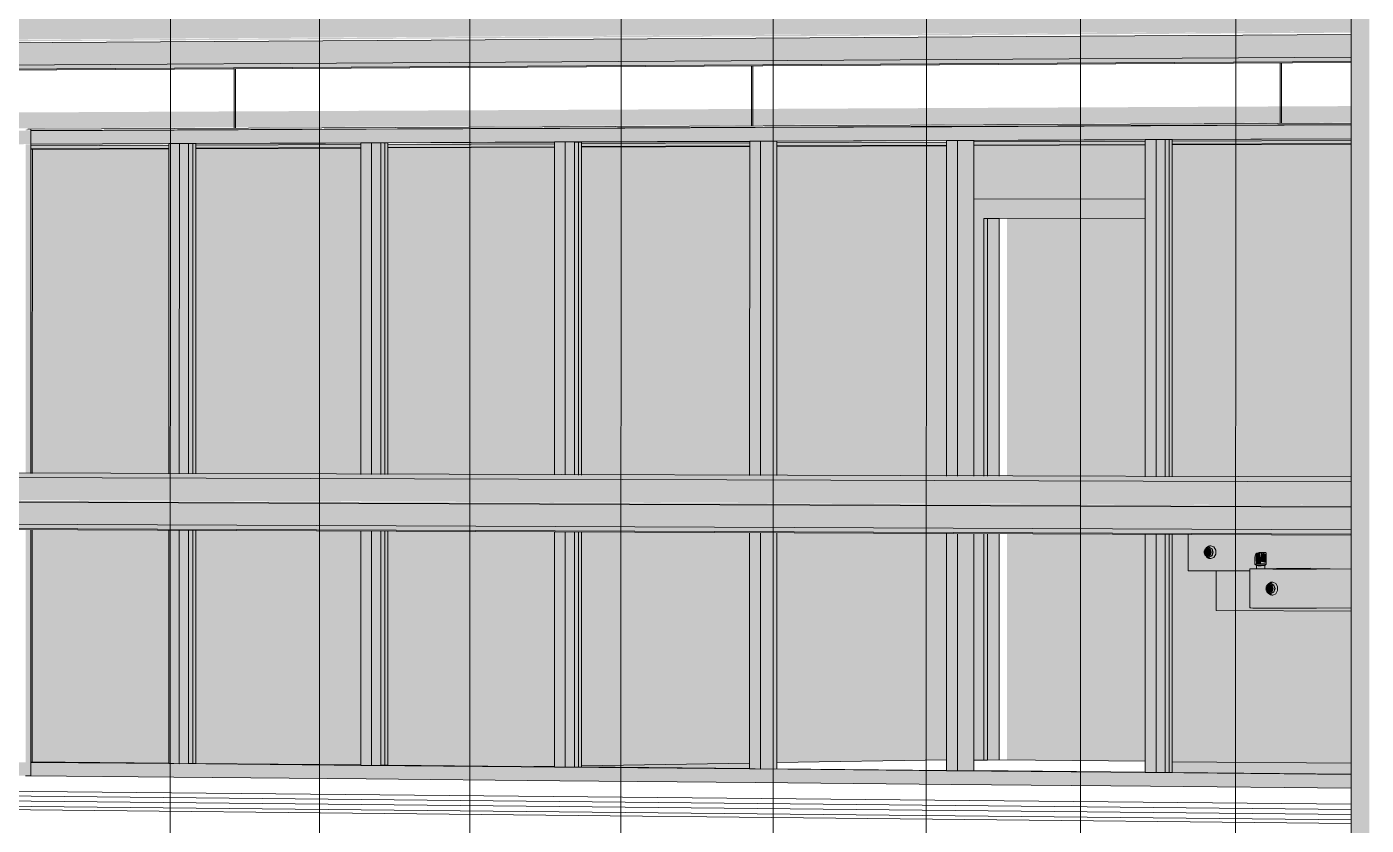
# Model space of a CAD drawing. Header units: inches. Extents: x 31213 to 31218, y -65 to 66.
# Drawn here: x 31216.21463 to 31216.26059, y -64.91372 to -64.88631 of the extents above; entities that cross this region are included whole.
import ezdxf

# ---------------------------------------------------------------- set-up
doc = ezdxf.new("R2010")
doc.units = ezdxf.units.IN
doc.header["$MEASUREMENT"] = 0
for name, color, linetype, lineweight in [('A-DOOR', 31, 'Continuous', 13), ('A-DOOR-FRAM', 31, 'Continuous', 9), ('A-FLOR-OTLN', 90, 'Continuous', 9), ('A-GLAZ-CURT', 52, 'Continuous', 9), ('A-GLAZ-CWMG', 51, 'Continuous', 9), ('A-WALL-PATT', 111, 'Continuous', 13), ('I-WALL', 2, 'Continuous', 13), ('L-SITE-WALL', 31, 'Continuous', 13), ('P-SANR-FIXT', 6, 'Continuous', 9), ('S-BEAM', 12, 'Continuous', 9), ('S-COLS', 52, 'Continuous', 9)]:
    doc.layers.add(name, color=color, linetype=linetype, lineweight=lineweight)

# ---------------------------------------------------------------- blocks, each defined once
blk = doc.blocks.new('FP_49-Looking South East')
at = {"layer": 'A-WALL-PATT', "lineweight": 9}
for p, q in [((-6208.30184, -64.887544), (-6208.30184, -64.889632)), ((-6208.301792, -64.889632), (-6208.301792, -64.887543)), ((-6208.337722, -64.887748), (-6208.337723, -64.88979)), ((-6208.337677, -64.88979), (-6208.337677, -64.887748)), ((-6208.319979, -64.887647), (-6208.319979, -64.889712)), ((-6208.319933, -64.889712), (-6208.319933, -64.887647))]:
    blk.add_line(p, q, dxfattribs=at)
blk = doc.blocks.new('FP_75-Looking South East')
at = {"layer": 'A-WALL-PATT', "lineweight": 9}
for p, q in [((-6208.308688, -64.918527), (-6208.308683, -64.788732)), ((-6208.303364, -64.918597), (-6208.303362, -64.78838)), ((-6208.313977, -64.918457), (-6208.31397, -64.789081)), ((-6208.319233, -64.918388), (-6208.319222, -64.789429)), ((-6208.329642, -64.91825), (-6208.329626, -64.790116)), ((-6208.324454, -64.918318), (-6208.324441, -64.789774)), ((-6208.334797, -64.918182), (-6208.334779, -64.790457)), ((-6208.339919, -64.918114), (-6208.339898, -64.790795))]:
    blk.add_line(p, q, dxfattribs=at)

msp = doc.modelspace()

# ---------------------------------------------------------------- hatches: boundary and pattern name
at = {"layer": 'A-DOOR'}
h = msp.add_hatch(color=256, dxfattribs=at)
h.paths.add_polyline_path([(31216.252998, -64.911519), (31216.252998, -64.903743), (31216.248259, -64.903723), (31216.248259, -64.91147), (31216.24826, -64.911477), (31216.251175, -64.911503)], flags=0)
h.paths.add_polyline_path([(31216.252998, -64.901755), (31216.252998, -64.892886), (31216.24826, -64.892897), (31216.24826, -64.901741), (31216.252998, -64.901755)], flags=0)
at = {"layer": 'A-DOOR-FRAM'}
h = msp.add_hatch(color=256, dxfattribs=at)
h.paths.add_polyline_path([(31216.247466, -64.911483), (31216.247466, -64.903719), (31216.247122, -64.903718), (31216.247122, -64.91148)], flags=0)
h.paths.add_polyline_path([(31216.247466, -64.901739), (31216.247467, -64.892894), (31216.252998, -64.892863), (31216.252998, -64.892214), (31216.247122, -64.892251), (31216.247122, -64.901738), (31216.247213, -64.901738)], flags=0)
h = msp.add_hatch(color=256, dxfattribs=at)
h.paths.add_polyline_path([(31216.247466, -64.911483), (31216.247598, -64.911481), (31216.247599, -64.90372), (31216.247466, -64.903719), (31216.247466, -64.909708)], flags=0)
h.paths.add_polyline_path([(31216.247599, -64.901739), (31216.247599, -64.892894), (31216.247467, -64.892897), (31216.247466, -64.901739)], flags=0)
at = {"layer": 'A-GLAZ-CURT', "transparency": 33554458}
h = msp.add_hatch(color=256, dxfattribs=at)
h.paths.add_polyline_path([(31216.226092, -64.911649), (31216.226092, -64.903628), (31216.220434, -64.903605), (31216.220436, -64.911597), (31216.224878, -64.911638)], flags=0)
h.paths.add_polyline_path([(31216.226094, -64.901674), (31216.226092, -64.890299), (31216.220436, -64.890326), (31216.220436, -64.901657), (31216.226092, -64.901674)], flags=0)
h = msp.add_hatch(color=256, dxfattribs=at)
h.paths.add_polyline_path([(31216.232736, -64.911709), (31216.232736, -64.903656), (31216.227024, -64.903632), (31216.227026, -64.911657), (31216.227844, -64.911665)], flags=0)
h.paths.add_polyline_path([(31216.232737, -64.901693), (31216.232736, -64.890272), (31216.227026, -64.890326), (31216.227026, -64.901677), (31216.232736, -64.901693)], flags=0)
h = msp.add_hatch(color=256, dxfattribs=at)
h.paths.add_polyline_path([(31216.239434, -64.911771), (31216.239434, -64.903684), (31216.233669, -64.90366), (31216.23367, -64.911718), (31216.234495, -64.911726)], flags=0)
h.paths.add_polyline_path([(31216.239435, -64.901713), (31216.239434, -64.890244), (31216.23367, -64.890268), (31216.23367, -64.901696), (31216.239434, -64.901713)], flags=0)
h = msp.add_hatch(color=256, dxfattribs=at)
h.paths.add_polyline_path([(31216.26007, -64.91196), (31216.26007, -64.903771), (31216.253935, -64.903745), (31216.253935, -64.911904), (31216.260057, -64.91196)], flags=0)
h.paths.add_polyline_path([(31216.26007, -64.901775), (31216.260057, -64.89016), (31216.253935, -64.890186), (31216.253935, -64.901756), (31216.259941, -64.901774)], flags=0)
at = {"layer": 'A-GLAZ-CWMG'}
for points in [[(31216.26069, -64.919148), (31216.26069, -64.837708), (31216.260843, -64.837703), (31216.260843, -64.836884), (31216.26007, -64.836913), (31216.26007, -64.91914), (31216.26069, -64.919148)], [(31216.213152, -64.890345), (31216.219688, -64.890319), (31216.219688, -64.889858), (31216.213152, -64.889887), (31216.213152, -64.889935)], [(31216.219688, -64.890319), (31216.226278, -64.890292), (31216.226278, -64.889829), (31216.219688, -64.889858)], [(31216.226278, -64.890292), (31216.232922, -64.890264), (31216.232922, -64.8898), (31216.226278, -64.889829)], [(31216.232922, -64.890264), (31216.239622, -64.890237), (31216.239622, -64.889771), (31216.232922, -64.8898)], [(31216.239622, -64.890237), (31216.246377, -64.890209), (31216.246377, -64.889741), (31216.239622, -64.889771)], [(31216.246377, -64.890209), (31216.253188, -64.890181), (31216.253188, -64.889712), (31216.246377, -64.889741)], [(31216.253188, -64.890181), (31216.260057, -64.890153), (31216.260057, -64.889681), (31216.253188, -64.889712), (31216.253188, -64.889935)], [(31216.219684, -64.912065), (31216.219685, -64.911604), (31216.213148, -64.911544), (31216.213148, -64.912003)], [(31216.226275, -64.912127), (31216.226275, -64.911665), (31216.219685, -64.911604), (31216.219684, -64.912065), (31216.224878, -64.912114)], [(31216.23292, -64.91219), (31216.23292, -64.911726), (31216.226275, -64.911665), (31216.226275, -64.912127)], [(31216.23962, -64.912253), (31216.23962, -64.911787), (31216.23292, -64.911726), (31216.23292, -64.91219)], [(31216.246376, -64.912317), (31216.246376, -64.911849), (31216.23962, -64.911787), (31216.23962, -64.912253), (31216.24241, -64.912279)], [(31216.253188, -64.912381), (31216.253188, -64.911911), (31216.246376, -64.911849), (31216.246376, -64.912317), (31216.251176, -64.912362)], [(31216.260057, -64.912446), (31216.260057, -64.911974), (31216.253188, -64.911911), (31216.253188, -64.912381), (31216.259941, -64.912445)]]:
    msp.add_hatch(color=256, dxfattribs=at).paths.add_polyline_path(points, flags=0)
h = msp.add_hatch(color=256, dxfattribs=at)
h.paths.add_polyline_path([(31216.219866, -64.911606), (31216.219867, -64.903602), (31216.219504, -64.903601), (31216.219503, -64.911603)], flags=0)
h.paths.add_polyline_path([(31216.219868, -64.901655), (31216.219869, -64.890318), (31216.219507, -64.890319), (31216.219505, -64.901654)], flags=0)
h = msp.add_hatch(color=256, dxfattribs=at)
h.paths.add_polyline_path([(31216.219866, -64.911601), (31216.220185, -64.911595), (31216.220185, -64.903604), (31216.219867, -64.903602), (31216.219866, -64.911595)], flags=0)
h.paths.add_polyline_path([(31216.220186, -64.901656), (31216.220185, -64.890322), (31216.219869, -64.890326), (31216.219868, -64.901655), (31216.220185, -64.901656)], flags=0)
h = msp.add_hatch(color=256, dxfattribs=at)
h.paths.add_polyline_path([(31216.220433, -64.911597), (31216.220434, -64.903605), (31216.220186, -64.903604), (31216.220185, -64.911596), (31216.220252, -64.911595)], flags=0)
h.paths.add_polyline_path([(31216.220434, -64.901657), (31216.220436, -64.890322), (31216.220188, -64.890326), (31216.220186, -64.901656)], flags=0)
h = msp.add_hatch(color=256, dxfattribs=at)
h.paths.add_polyline_path([(31216.226458, -64.911666), (31216.226459, -64.90363), (31216.226093, -64.903628), (31216.226092, -64.911663)], flags=0)
h.paths.add_polyline_path([(31216.226459, -64.901675), (31216.226461, -64.890291), (31216.226095, -64.890292), (31216.226094, -64.901674)], flags=0)
h = msp.add_hatch(color=256, dxfattribs=at)
h.paths.add_polyline_path([(31216.226458, -64.911662), (31216.226776, -64.911655), (31216.226776, -64.903631), (31216.226459, -64.90363), (31216.226458, -64.911655)], flags=0)
h.paths.add_polyline_path([(31216.226777, -64.901676), (31216.226776, -64.890295), (31216.226461, -64.890296), (31216.226459, -64.901675), (31216.226776, -64.901676)], flags=0)
h = msp.add_hatch(color=256, dxfattribs=at)
h.paths.add_polyline_path([(31216.227023, -64.911657), (31216.227024, -64.903632), (31216.226777, -64.903631), (31216.226776, -64.911657), (31216.22684, -64.911655)], flags=0)
h.paths.add_polyline_path([(31216.227024, -64.901677), (31216.227026, -64.890295), (31216.226779, -64.890326), (31216.226777, -64.901676)], flags=0)
h = msp.add_hatch(color=256, dxfattribs=at)
h.paths.add_polyline_path([(31216.233104, -64.911727), (31216.233105, -64.903658), (31216.232737, -64.903656), (31216.232736, -64.911724)], flags=0)
h.paths.add_polyline_path([(31216.233106, -64.901695), (31216.233107, -64.890264), (31216.232738, -64.890265), (31216.232737, -64.901693)], flags=0)
h = msp.add_hatch(color=256, dxfattribs=at)
h.paths.add_polyline_path([(31216.233104, -64.911723), (31216.233421, -64.911716), (31216.233421, -64.903659), (31216.233105, -64.903658), (31216.233104, -64.911716)], flags=0)
h.paths.add_polyline_path([(31216.233423, -64.901695), (31216.233421, -64.890268), (31216.233107, -64.890268), (31216.233106, -64.901695), (31216.233421, -64.901695)], flags=0)
h = msp.add_hatch(color=256, dxfattribs=at)
h.paths.add_polyline_path([(31216.233668, -64.911718), (31216.233669, -64.90366), (31216.233422, -64.903659), (31216.233421, -64.911717), (31216.233483, -64.911716)], flags=0)
h.paths.add_polyline_path([(31216.233669, -64.901696), (31216.233644, -64.890268), (31216.233424, -64.890268), (31216.233423, -64.901695)], flags=0)
h = msp.add_hatch(color=256, dxfattribs=at)
h.paths.add_polyline_path([(31216.239806, -64.911789), (31216.239807, -64.903686), (31216.239435, -64.903684), (31216.239434, -64.911785)], flags=0)
h.paths.add_polyline_path([(31216.239807, -64.901714), (31216.239808, -64.890236), (31216.239436, -64.890238), (31216.239435, -64.901713)], flags=0)
h = msp.add_hatch(color=256, dxfattribs=at)
h.paths.add_polyline_path([(31216.239806, -64.911784), (31216.240367, -64.911778), (31216.240368, -64.903688), (31216.239807, -64.903686), (31216.239806, -64.911778)], flags=0)
h.paths.add_polyline_path([(31216.240368, -64.901716), (31216.240369, -64.89024), (31216.239808, -64.890241), (31216.239807, -64.901714)], flags=0)
h = msp.add_hatch(color=256, dxfattribs=at)
h.paths.add_polyline_path([(31216.246563, -64.911851), (31216.246564, -64.903714), (31216.246189, -64.903712), (31216.246188, -64.911847)], flags=0)
h.paths.add_polyline_path([(31216.246564, -64.901734), (31216.246564, -64.890208), (31216.246189, -64.89021), (31216.246189, -64.901733)], flags=0)
h = msp.add_hatch(color=256, dxfattribs=at)
h.paths.add_polyline_path([(31216.246563, -64.911846), (31216.247123, -64.91184), (31216.247123, -64.903716), (31216.246564, -64.903714), (31216.246563, -64.91184)], flags=0)
h.paths.add_polyline_path([(31216.247123, -64.901736), (31216.247124, -64.890213), (31216.246564, -64.890213), (31216.246564, -64.901734)], flags=0)
h = msp.add_hatch(color=256, dxfattribs=at)
h.paths.add_polyline_path([(31216.253377, -64.911913), (31216.253377, -64.903743), (31216.252999, -64.903741), (31216.252999, -64.91191)], flags=0)
h.paths.add_polyline_path([(31216.253377, -64.901755), (31216.253377, -64.890181), (31216.252999, -64.890182), (31216.252999, -64.901754)], flags=0)
h = msp.add_hatch(color=256, dxfattribs=at)
h.paths.add_polyline_path([(31216.253377, -64.911908), (31216.253691, -64.911902), (31216.253691, -64.903744), (31216.253377, -64.903743), (31216.253377, -64.911902)], flags=0)
h.paths.add_polyline_path([(31216.253691, -64.901756), (31216.253691, -64.890185), (31216.253377, -64.890186), (31216.253377, -64.901755), (31216.253691, -64.901756)], flags=0)
h = msp.add_hatch(color=256, dxfattribs=at)
h.paths.add_polyline_path([(31216.253934, -64.911904), (31216.253935, -64.903745), (31216.253691, -64.903744), (31216.253691, -64.911903), (31216.253745, -64.911902)], flags=0)
h.paths.add_polyline_path([(31216.253935, -64.901756), (31216.253935, -64.890185), (31216.253691, -64.890186), (31216.253691, -64.901756)], flags=0)
at = {"layer": 'I-WALL'}
h = msp.add_hatch(color=256, dxfattribs=at)
h.paths.add_polyline_path([(31216.214823, -64.911546), (31216.214824, -64.903581), (31216.21477, -64.903581), (31216.214782, -64.911545)], flags=0)
h.paths.add_polyline_path([(31216.214824, -64.90164), (31216.214826, -64.890345), (31216.214772, -64.890349), (31216.214782, -64.90164)], flags=0)
h = msp.add_hatch(color=256, dxfattribs=at)
h.paths.add_polyline_path([(31216.219502, -64.911589), (31216.219502, -64.903601), (31216.214824, -64.903581), (31216.214823, -64.911546), (31216.215206, -64.911549)], flags=0)
h.paths.add_polyline_path([(31216.240365, -64.911568), (31216.246187, -64.911468), (31216.246187, -64.903714), (31216.240366, -64.903689), (31216.240366, -64.909707)], flags=0)
h.paths.add_polyline_path([(31216.246187, -64.901735), (31216.246187, -64.890393), (31216.240367, -64.890416), (31216.240367, -64.901717), (31216.246187, -64.901735)], flags=0)
h.paths.add_polyline_path([(31216.219504, -64.901654), (31216.219502, -64.890499), (31216.214826, -64.890518), (31216.214824, -64.90164), (31216.219502, -64.901654)], flags=0)
h = msp.add_hatch(color=256, dxfattribs=at)
h.paths.add_polyline_path([(31216.247598, -64.911481), (31216.247599, -64.90372), (31216.247122, -64.903718), (31216.247122, -64.911476)], flags=0)
h.paths.add_polyline_path([(31216.247599, -64.901739), (31216.247599, -64.892894), (31216.252998, -64.892881), (31216.252998, -64.890366), (31216.247122, -64.890389), (31216.247122, -64.901738)], flags=0)
h = msp.add_hatch(color=256, dxfattribs=at)
h.paths.add_polyline_path([(31216.26007, -64.911592), (31216.26007, -64.906255), (31216.256627, -64.90626), (31216.256594, -64.90626), (31216.256594, -64.904989), (31216.254477, -64.904982), (31216.254477, -64.903749), (31216.253934, -64.903747), (31216.253934, -64.911537), (31216.259941, -64.911591)], flags=0)
h.paths.add_polyline_path([(31216.258018, -64.904903), (31216.26007, -64.904897), (31216.260056, -64.903772), (31216.258018, -64.903764), (31216.258018, -64.904897)], flags=0)
h.paths.add_polyline_path([(31216.26007, -64.901776), (31216.26007, -64.890338), (31216.253934, -64.890362), (31216.253934, -64.901758), (31216.259941, -64.901776)], flags=0)
h = msp.add_hatch(color=256, dxfattribs=at)
h.paths.add_polyline_path([(31216.232035, -64.911705), (31216.232734, -64.911666), (31216.232734, -64.903657), (31216.227023, -64.903633), (31216.227024, -64.911658), (31216.227842, -64.911666)], flags=0)
h.paths.add_polyline_path([(31216.233666, -64.911678), (31216.239432, -64.911583), (31216.239432, -64.903686), (31216.233667, -64.903661), (31216.233666, -64.909707)], flags=0)
h.paths.add_polyline_path([(31216.226091, -64.91165), (31216.226091, -64.903629), (31216.220433, -64.903605), (31216.220435, -64.911597), (31216.224876, -64.911638)], flags=0)
h.paths.add_polyline_path([(31216.239433, -64.901714), (31216.239432, -64.89042), (31216.233668, -64.890443), (31216.233668, -64.901697), (31216.239432, -64.901714)], flags=0)
h.paths.add_polyline_path([(31216.232735, -64.901694), (31216.232734, -64.890447), (31216.227024, -64.890469), (31216.227024, -64.901677), (31216.232734, -64.901694)], flags=0)
h.paths.add_polyline_path([(31216.226092, -64.901674), (31216.226091, -64.890473), (31216.220435, -64.890526), (31216.220435, -64.901657), (31216.226091, -64.901674)], flags=0)
h = msp.add_hatch(color=256, dxfattribs=at)
h.paths.add_polyline_path([(31216.247598, -64.911481), (31216.247995, -64.911474), (31216.247995, -64.903722), (31216.247599, -64.90372), (31216.247598, -64.909708)], flags=0)
h.paths.add_polyline_path([(31216.247995, -64.90174), (31216.247995, -64.892896), (31216.247599, -64.892897), (31216.247599, -64.901739), (31216.247995, -64.90174)], flags=0)
at = {"layer": 'P-SANR-FIXT'}
for points in [[(31216.25468, -64.904983), (31216.25468, -64.90375), (31216.254477, -64.903749), (31216.254477, -64.90498), (31216.254579, -64.904982)], [(31216.255899, -64.904989), (31216.2559, -64.903755), (31216.25468, -64.90375), (31216.25468, -64.904983), (31216.255558, -64.904988)], [(31216.256206, -64.90499), (31216.256594, -64.904989), (31216.256594, -64.904918), (31216.25676, -64.904897), (31216.25676, -64.903758), (31216.2559, -64.903755), (31216.255899, -64.904989), (31216.256048, -64.90499)], [(31216.255163, -64.904504), (31216.255163, -64.904185), (31216.255072, -64.904231), (31216.255034, -64.904344), (31216.255072, -64.904457)], [(31216.255163, -64.904504), (31216.255253, -64.904458), (31216.255291, -64.904345), (31216.255253, -64.904232), (31216.255163, -64.904185), (31216.255163, -64.904345)], [(31216.256965, -64.904752), (31216.256998, -64.90464), (31216.256943, -64.904362), (31216.256838, -64.904378), (31216.256785, -64.904427), (31216.256807, -64.904752), (31216.256905, -64.904752)], [(31216.256998, -64.90464), (31216.25716, -64.904639), (31216.25716, -64.904416), (31216.256998, -64.904417)], [(31216.256797, -64.906262), (31216.256797, -64.904921), (31216.256594, -64.904918), (31216.256594, -64.906258), (31216.256696, -64.906261)], [(31216.256797, -64.904922), (31216.256797, -64.904921), (31216.256796, -64.904921)], [(31216.258022, -64.906269), (31216.258022, -64.904927), (31216.256797, -64.904921), (31216.256797, -64.906262), (31216.25738, -64.906266)], [(31216.257451, -64.904925), (31216.257433, -64.904911), (31216.25738, -64.904924)], [(31216.257981, -64.904927), (31216.257969, -64.90491), (31216.257969, -64.904927)], [(31216.25833, -64.906269), (31216.258885, -64.906267), (31216.258885, -64.904926), (31216.258022, -64.904927), (31216.258022, -64.906269), (31216.258171, -64.906269)], [(31216.258885, -64.906267), (31216.26007, -64.906254), (31216.26007, -64.904915), (31216.258885, -64.904926), (31216.258885, -64.905313)], [(31216.257282, -64.905756), (31216.257282, -64.905436), (31216.257191, -64.905482), (31216.257153, -64.905595), (31216.257191, -64.905708)], [(31216.257282, -64.905756), (31216.257373, -64.905709), (31216.257411, -64.905597), (31216.257373, -64.905483), (31216.257282, -64.905436), (31216.257282, -64.905596)]]:
    msp.add_hatch(color=256, dxfattribs=at).paths.add_polyline_path(points, flags=0)
h = msp.add_hatch(color=256, dxfattribs=at)
h.paths.add_polyline_path([(31216.26007, -64.906367), (31216.26007, -64.906255), (31216.25833, -64.906269), (31216.25833, -64.906357), (31216.259941, -64.906367)], flags=0)
h.paths.add_polyline_path([(31216.25833, -64.906357), (31216.25833, -64.906269), (31216.25738, -64.906269), (31216.25738, -64.906352), (31216.258181, -64.906357)], flags=0)
h.paths.add_polyline_path([(31216.25738, -64.906352), (31216.25738, -64.906266), (31216.256594, -64.90626), (31216.256594, -64.904989), (31216.25544, -64.904989), (31216.25544, -64.906341), (31216.256797, -64.906349)], flags=0)
h.paths.add_polyline_path([(31216.258018, -64.904903), (31216.26007, -64.904897), (31216.26007, -64.903772), (31216.258018, -64.903764), (31216.258018, -64.904897)], flags=0)
h = msp.add_hatch(color=256, dxfattribs=at)
h.paths.add_polyline_path([(31216.256796, -64.904921), (31216.256822, -64.904916), (31216.256784, -64.904921)], flags=0)
h.paths.add_polyline_path([(31216.25676, -64.904915), (31216.25775, -64.904897), (31216.25775, -64.903762), (31216.25676, -64.903758), (31216.25676, -64.904897)], flags=0)
h.paths.add_polyline_path([(31216.256998, -64.904641), (31216.257008, -64.904417), (31216.257159, -64.904416), (31216.257159, -64.904639), (31216.257008, -64.90464)], flags=0)
h.paths.add_polyline_path([(31216.256943, -64.904752), (31216.256789, -64.904751), (31216.256807, -64.904399), (31216.256905, -64.904363), (31216.256969, -64.904371), (31216.256998, -64.904641), (31216.256956, -64.904752)], flags=0)
h.paths.add_polyline_path([(31216.256789, -64.904751), (31216.256771, -64.904751), (31216.256785, -64.904679)], flags=0)
at = {"layer": 'S-BEAM'}
h = msp.add_hatch(color=256, dxfattribs=at)
h.paths.add_polyline_path([(31215.728735, -64.889827), (31215.763923, -64.889604), (31215.763899, -64.889047), (31215.728737, -64.889287)], flags=0)
h.paths.add_polyline_path([(31215.89335, -64.888784), (31215.941781, -64.888477), (31215.941772, -64.887833), (31215.893351, -64.888164)], flags=0)
h.paths.add_polyline_path([(31216.186255, -64.886927), (31216.26007, -64.886459), (31216.26007, -64.885661), (31216.186255, -64.886165)], flags=0)
h = msp.add_hatch(color=256, dxfattribs=at)
h.paths.add_polyline_path([(31215.728776, -64.88987), (31215.763923, -64.889626), (31215.763899, -64.889604), (31215.728741, -64.889849), (31215.728756, -64.889864)], flags=0)
h.paths.add_polyline_path([(31215.893919, -64.88883), (31215.941781, -64.888502), (31215.941772, -64.888477), (31215.893919, -64.888811), (31215.893919, -64.888825)], flags=0)
h.paths.add_polyline_path([(31216.186848, -64.886984), (31216.26007, -64.886512), (31216.26007, -64.886459), (31216.186849, -64.886954), (31216.186848, -64.886983)], flags=0)
h = msp.add_hatch(color=256, dxfattribs=at)
h.paths.add_polyline_path([(31215.730438, -64.890424), (31215.763919, -64.89023), (31215.763896, -64.889686), (31215.730439, -64.889896)], flags=0)
h.paths.add_polyline_path([(31215.895224, -64.88947), (31215.941778, -64.8892), (31215.94177, -64.888571), (31215.895225, -64.888863), (31215.895224, -64.889287)], flags=0)
h.paths.add_polyline_path([(31216.187725, -64.887775), (31216.26007, -64.887356), (31216.26007, -64.886576), (31216.187725, -64.88703), (31216.187725, -64.887742)], flags=0)
h = msp.add_hatch(color=256, dxfattribs=at)
h.paths.add_polyline_path([(31215.730539, -64.890525), (31215.763919, -64.890335), (31215.763896, -64.89023), (31215.730539, -64.890424)], flags=0)
h.paths.add_polyline_path([(31215.896701, -64.889577), (31215.941778, -64.88932), (31215.94177, -64.8892), (31215.8967, -64.889461)], flags=0)
h.paths.add_polyline_path([(31216.189879, -64.887905), (31216.26007, -64.887505), (31216.26007, -64.887356), (31216.189879, -64.887762)], flags=0)
h = msp.add_hatch(color=256, dxfattribs=at)
h.paths.add_polyline_path([(31216.195236, -64.889879), (31216.207666, -64.889824), (31216.207641, -64.889283), (31216.195262, -64.889342)], flags=0)
h.paths.add_polyline_path([(31216.213086, -64.8898), (31216.26007, -64.889591), (31216.26007, -64.889033), (31216.213086, -64.889257)], flags=0)
h = msp.add_hatch(color=256, dxfattribs=at)
h.paths.add_polyline_path([(31216.195234, -64.889922), (31216.207666, -64.889839), (31216.207666, -64.889824), (31216.195234, -64.889909), (31216.195234, -64.889916)], flags=0)
h.paths.add_polyline_path([(31216.214604, -64.889836), (31216.26007, -64.889604), (31216.26007, -64.889591), (31216.214604, -64.889823), (31216.214604, -64.88983)], flags=0)
h = msp.add_hatch(color=256, dxfattribs=at)
h.paths.add_polyline_path([(31216.200986, -64.890453), (31216.20649, -64.890402), (31216.206485, -64.890379), (31216.200986, -64.890402)], flags=0)
h.paths.add_polyline_path([(31216.214772, -64.890397), (31216.219506, -64.890349), (31216.219503, -64.890326), (31216.214772, -64.890349)], flags=0)
h.paths.add_polyline_path([(31216.240369, -64.890293), (31216.246189, -64.890241), (31216.246188, -64.890217), (31216.240369, -64.890241)], flags=0)
h.paths.add_polyline_path([(31216.247124, -64.890265), (31216.252999, -64.890213), (31216.252999, -64.890189), (31216.247124, -64.890213)], flags=0)
h.paths.add_polyline_path([(31216.26007, -64.890153), (31216.260057, -64.889667), (31216.260057, -64.889681), (31216.260057, -64.890153)], flags=0)
h = msp.add_hatch(color=256, dxfattribs=at)
h.paths.add_polyline_path([(31216.200986, -64.890554), (31216.20649, -64.890526), (31216.206485, -64.89043), (31216.200986, -64.890453)], flags=0)
h.paths.add_polyline_path([(31216.214772, -64.890499), (31216.219506, -64.89048), (31216.219503, -64.890378), (31216.214772, -64.890397)], flags=0)
h.paths.add_polyline_path([(31216.240369, -64.890397), (31216.246189, -64.890373), (31216.246188, -64.890269), (31216.240369, -64.890293), (31216.240369, -64.890326)], flags=0)
h.paths.add_polyline_path([(31216.247124, -64.89037), (31216.252999, -64.890346), (31216.252999, -64.890242), (31216.247124, -64.890265), (31216.247124, -64.890326)], flags=0)
h = msp.add_hatch(color=256, dxfattribs=at)
h.paths.add_polyline_path([(31216.207417, -64.890427), (31216.207693, -64.890425), (31216.207691, -64.890374), (31216.207417, -64.890376)], flags=0)
h.paths.add_polyline_path([(31216.220436, -64.890374), (31216.226095, -64.890323), (31216.226092, -64.890299), (31216.220436, -64.890326)], flags=0)
h.paths.add_polyline_path([(31216.227026, -64.890347), (31216.232738, -64.890296), (31216.232736, -64.890272), (31216.227026, -64.890326)], flags=0)
h.paths.add_polyline_path([(31216.23367, -64.89032), (31216.239436, -64.890268), (31216.239434, -64.890244), (31216.23367, -64.890268)], flags=0)
h.paths.add_polyline_path([(31216.253935, -64.890238), (31216.26007, -64.890186), (31216.260057, -64.89016), (31216.253935, -64.890186)], flags=0)
h = msp.add_hatch(color=256, dxfattribs=at)
h.paths.add_polyline_path([(31216.207417, -64.890528), (31216.207697, -64.890527), (31216.207693, -64.890425), (31216.207417, -64.890427)], flags=0)
h.paths.add_polyline_path([(31216.220436, -64.890476), (31216.226095, -64.890454), (31216.226092, -64.890351), (31216.220436, -64.890374)], flags=0)
h.paths.add_polyline_path([(31216.227026, -64.89045), (31216.232738, -64.890427), (31216.232736, -64.890324), (31216.227026, -64.890347)], flags=0)
h.paths.add_polyline_path([(31216.23367, -64.890423), (31216.239436, -64.8904), (31216.239434, -64.890297), (31216.23367, -64.890326)], flags=0)
h.paths.add_polyline_path([(31216.253935, -64.890342), (31216.26007, -64.890318), (31216.26007, -64.890213), (31216.253935, -64.890238)], flags=0)
h = msp.add_hatch(color=256, dxfattribs=at)
h.paths.add_polyline_path([(31216.26007, -64.902725), (31216.26007, -64.901927), (31216.186251, -64.901701), (31216.186269, -64.902464), (31216.259941, -64.902725)], flags=0)
h.paths.add_polyline_path([(31215.941765, -64.901597), (31215.941748, -64.900953), (31215.893332, -64.900805), (31215.893331, -64.901425), (31215.941748, -64.901596)], flags=0)
h.paths.add_polyline_path([(31215.7639, -64.900966), (31215.763877, -64.900408), (31215.728713, -64.900301), (31215.728712, -64.900841), (31215.763899, -64.900966)], flags=0)
h = msp.add_hatch(color=256, dxfattribs=at)
h.paths.add_polyline_path([(31216.26007, -64.901927), (31216.26007, -64.901764), (31216.186848, -64.901547), (31216.186849, -64.901703), (31216.259941, -64.901927)], flags=0)
h.paths.add_polyline_path([(31215.941765, -64.900953), (31215.941747, -64.900821), (31215.893901, -64.900679), (31215.893901, -64.900806), (31215.941748, -64.900953)], flags=0)
h.paths.add_polyline_path([(31215.763902, -64.900408), (31215.763877, -64.900294), (31215.728837, -64.90019), (31215.728713, -64.900301), (31215.763899, -64.900408)], flags=0)
h = msp.add_hatch(color=256, dxfattribs=at)
h.paths.add_polyline_path([(31216.26007, -64.902788), (31216.26007, -64.902725), (31216.186849, -64.902496), (31216.186849, -64.902526), (31216.259941, -64.902788)], flags=0)
h.paths.add_polyline_path([(31215.941764, -64.901647), (31215.941748, -64.901596), (31215.8939, -64.901458), (31215.8939, -64.901476), (31215.941748, -64.901647)], flags=0)
h.paths.add_polyline_path([(31215.7639, -64.90101), (31215.763877, -64.900966), (31215.728717, -64.900862), (31215.728752, -64.900884), (31215.763899, -64.90101)], flags=0)
h = msp.add_hatch(color=256, dxfattribs=at)
h.paths.add_polyline_path([(31216.26007, -64.903577), (31216.26007, -64.902798), (31216.187721, -64.902538), (31216.187739, -64.903283), (31216.259941, -64.903577)], flags=0)
h.paths.add_polyline_path([(31215.941761, -64.902284), (31215.941745, -64.901655), (31215.895206, -64.901488), (31215.895205, -64.902095), (31215.941745, -64.902284)], flags=0)
h.paths.add_polyline_path([(31215.763896, -64.901561), (31215.763874, -64.901016), (31215.730415, -64.900896), (31215.730414, -64.901425), (31215.763874, -64.901561)], flags=0)
h = msp.add_hatch(color=256, dxfattribs=at)
h.paths.add_polyline_path([(31216.26007, -64.902798), (31216.26007, -64.902788), (31216.259941, -64.902797)], flags=0)
h.paths.add_polyline_path([(31215.941762, -64.901655), (31215.941745, -64.901647), (31215.941745, -64.901655)], flags=0)
h.paths.add_polyline_path([(31215.763897, -64.901016), (31215.763874, -64.90101), (31215.763896, -64.901016)], flags=0)
h = msp.add_hatch(color=256, dxfattribs=at)
h.paths.add_polyline_path([(31216.26007, -64.90373), (31216.26007, -64.903577), (31216.189879, -64.903292), (31216.189879, -64.903438), (31216.259941, -64.903729)], flags=0)
h.paths.add_polyline_path([(31215.941761, -64.902407), (31215.941745, -64.902284), (31215.8967, -64.902101), (31215.896701, -64.902219), (31215.941745, -64.902407)], flags=0)
h.paths.add_polyline_path([(31215.763896, -64.901667), (31215.763874, -64.901561), (31215.730399, -64.901439), (31215.730298, -64.901528), (31215.763874, -64.901667)], flags=0)
h = msp.add_hatch(color=256, dxfattribs=at)
h.paths.add_polyline_path([(31216.26007, -64.903758), (31216.26007, -64.90373), (31216.259941, -64.903757)], flags=0)
h.paths.add_polyline_path([(31215.941761, -64.902429), (31215.941745, -64.902407), (31215.941745, -64.902429)], flags=0)
h.paths.add_polyline_path([(31215.763896, -64.901687), (31215.763874, -64.901667), (31215.763874, -64.901687)], flags=0)
at = {"layer": 'S-COLS'}
h = msp.add_hatch(color=256, dxfattribs=at)
h.paths.add_polyline_path([(31216.214768, -64.911559), (31216.21477, -64.903581), (31216.214592, -64.90358), (31216.214591, -64.911558)], flags=0)
h.paths.add_polyline_path([(31216.21477, -64.90164), (31216.214772, -64.890339), (31216.214595, -64.890345), (31216.214592, -64.90164)], flags=0)
h.paths.add_polyline_path([(31216.214595, -64.889881), (31216.214772, -64.889858), (31216.214772, -64.889823), (31216.214595, -64.889834), (31216.214595, -64.889858)], flags=0)
h.paths.add_polyline_path([(31216.214776, -64.867701), (31216.214776, -64.867411), (31216.214599, -64.867438), (31216.214599, -64.867695)], flags=0)
h.paths.add_polyline_path([(31216.2146, -64.860436), (31216.214778, -64.860432), (31216.214778, -64.857196), (31216.214601, -64.8572), (31216.2146, -64.858849)], flags=0)
h.paths.add_polyline_path([(31216.21473, -64.856633), (31216.214778, -64.856632), (31216.214778, -64.856206), (31216.214601, -64.856211), (31216.214601, -64.856627)], flags=0)
h.paths.add_polyline_path([(31216.214601, -64.854158), (31216.214779, -64.854153), (31216.21478, -64.846131), (31216.214603, -64.846137), (31216.214601, -64.852805)], flags=0)
h.paths.add_polyline_path([(31216.21478, -64.84557), (31216.214781, -64.84173), (31216.214603, -64.841725), (31216.214603, -64.845561)], flags=0)

# ---------------------------------------------------------------- linework, layer by layer
at = {"layer": 'A-DOOR', "lineweight": 9}
for p, q in [((31216.247996, -64.892896), (31216.247995, -64.90174)), ((31216.247995, -64.903722), (31216.247995, -64.911474)), ((31216.247995, -64.911474), (31216.252998, -64.911519))]:
    msp.add_line(p, q, dxfattribs=at)
at = {"layer": 'A-DOOR-FRAM'}
for p, q in [((31216.252998, -64.892214), (31216.247122, -64.892231)), ((31216.247466, -64.901739), (31216.247467, -64.892894)), ((31216.247467, -64.892894), (31216.252998, -64.89288)), ((31216.247467, -64.892894), (31216.247599, -64.892894)), ((31216.247599, -64.892894), (31216.247599, -64.901739)), ((31216.247466, -64.911483), (31216.247466, -64.903719)), ((31216.247599, -64.90372), (31216.247598, -64.911481)), ((31216.247121, -64.91148), (31216.247466, -64.911483)), ((31216.247466, -64.911483), (31216.247598, -64.911481))]:
    msp.add_line(p, q, dxfattribs=at)
at = {"layer": 'A-FLOR-OTLN'}
for p, q in [((31216.194154, -64.912355), (31216.26007, -64.913)), ((31216.194135, -64.912862), (31216.26007, -64.913528)), ((31216.194141, -64.912689), (31216.26007, -64.913348)), ((31216.194148, -64.91252), (31216.26007, -64.913172)), ((31216.200974, -64.913052), (31216.26007, -64.913654))]:
    msp.add_line(p, q, dxfattribs=at)
at = {"layer": 'A-GLAZ-CURT'}
for p, q in [((31216.220188, -64.89032), (31216.220186, -64.901656)), ((31216.22033, -64.890321), (31216.220188, -64.89032)), ((31216.220328, -64.901657), (31216.22033, -64.890321)), ((31216.22033, -64.890321), (31216.224878, -64.890302)), ((31216.226779, -64.890293), (31216.226777, -64.901676)), ((31216.22692, -64.890294), (31216.226779, -64.890293)), ((31216.226919, -64.901676), (31216.22692, -64.890294)), ((31216.22692, -64.890294), (31216.229261, -64.890285)), ((31216.233424, -64.890266), (31216.233423, -64.901695)), ((31216.233565, -64.890267), (31216.233424, -64.890266)), ((31216.233563, -64.901696), (31216.233565, -64.890267)), ((31216.233565, -64.890267), (31216.233644, -64.890267)), ((31216.253691, -64.890183), (31216.253691, -64.901756)), ((31216.25383, -64.890184), (31216.253691, -64.890183)), ((31216.25383, -64.890184), (31216.260057, -64.890159)), ((31216.25383, -64.901756), (31216.25383, -64.890184)), ((31216.220186, -64.903604), (31216.220185, -64.911601)), ((31216.220327, -64.911599), (31216.220328, -64.903604)), ((31216.226777, -64.903631), (31216.226776, -64.911661)), ((31216.226917, -64.911659), (31216.226918, -64.903632)), ((31216.233422, -64.903659), (31216.233421, -64.911722)), ((31216.233562, -64.91172), (31216.233563, -64.90366)), ((31216.253691, -64.903744), (31216.253691, -64.911908)), ((31216.25383, -64.911905), (31216.25383, -64.903744)), ((31216.220185, -64.911601), (31216.220327, -64.911599)), ((31216.220185, -64.911601), (31216.226092, -64.911655)), ((31216.226092, -64.911651), (31216.220327, -64.911599)), ((31216.226776, -64.911661), (31216.226917, -64.911659)), ((31216.226776, -64.911661), (31216.232736, -64.911716)), ((31216.232736, -64.911712), (31216.226917, -64.911659)), ((31216.233421, -64.911722), (31216.233562, -64.91172)), ((31216.233421, -64.911722), (31216.239434, -64.911777)), ((31216.239434, -64.911774), (31216.233562, -64.91172)), ((31216.253691, -64.911908), (31216.25383, -64.911905)), ((31216.253691, -64.911908), (31216.26007, -64.911966)), ((31216.26007, -64.911963), (31216.25383, -64.911905))]:
    msp.add_line(p, q, dxfattribs=at)
at = {"layer": 'A-GLAZ-CWMG'}
for p, q in [((31216.26007, -64.836913), (31216.26007, -64.919141)), ((31216.219688, -64.889858), (31216.214772, -64.88988)), ((31216.226278, -64.889829), (31216.219688, -64.889858)), ((31216.232922, -64.8898), (31216.226278, -64.889829)), ((31216.239622, -64.889771), (31216.232922, -64.8898)), ((31216.246377, -64.889741), (31216.239622, -64.889771)), ((31216.253188, -64.889712), (31216.246377, -64.889741)), ((31216.260057, -64.889681), (31216.253188, -64.889712)), ((31216.214772, -64.890339), (31216.219688, -64.890319)), ((31216.219507, -64.890319), (31216.219505, -64.901654)), ((31216.219507, -64.890319), (31216.219869, -64.890318)), ((31216.219688, -64.890319), (31216.226278, -64.890292)), ((31216.219868, -64.901655), (31216.219869, -64.890318)), ((31216.219869, -64.890318), (31216.220188, -64.89032)), ((31216.220188, -64.89032), (31216.220436, -64.890322)), ((31216.220436, -64.890322), (31216.220434, -64.901657)), ((31216.220436, -64.890322), (31216.224878, -64.890304)), ((31216.226095, -64.890292), (31216.226094, -64.901674)), ((31216.226095, -64.890292), (31216.226461, -64.890291)), ((31216.226278, -64.890292), (31216.232922, -64.890264)), ((31216.226459, -64.901675), (31216.226461, -64.890291)), ((31216.226461, -64.890291), (31216.226779, -64.890293)), ((31216.226779, -64.890293), (31216.227026, -64.890295)), ((31216.227026, -64.890295), (31216.227024, -64.901677)), ((31216.227026, -64.890295), (31216.232738, -64.890272)), ((31216.232738, -64.890265), (31216.232737, -64.901693)), ((31216.232738, -64.890265), (31216.233107, -64.890264)), ((31216.232922, -64.890264), (31216.239622, -64.890237)), ((31216.233106, -64.901695), (31216.233107, -64.890264)), ((31216.233107, -64.890264), (31216.233424, -64.890266)), ((31216.233424, -64.890266), (31216.23367, -64.890268)), ((31216.233644, -64.890268), (31216.239436, -64.890244)), ((31216.23367, -64.890268), (31216.233669, -64.901696)), ((31216.239436, -64.890238), (31216.239435, -64.901713)), ((31216.239436, -64.890238), (31216.239808, -64.890236)), ((31216.239622, -64.890237), (31216.246377, -64.890209)), ((31216.239807, -64.901714), (31216.239808, -64.890236)), ((31216.239808, -64.890236), (31216.240369, -64.89024)), ((31216.240369, -64.89024), (31216.240368, -64.901716)), ((31216.240369, -64.89024), (31216.246189, -64.890217)), ((31216.246189, -64.89021), (31216.246564, -64.890208)), ((31216.246189, -64.89021), (31216.246189, -64.901733)), ((31216.246377, -64.890209), (31216.253188, -64.890181)), ((31216.246564, -64.890208), (31216.247124, -64.890213)), ((31216.246564, -64.901734), (31216.246564, -64.890208)), ((31216.247124, -64.890213), (31216.247123, -64.901736)), ((31216.247124, -64.890213), (31216.252999, -64.890189)), ((31216.252999, -64.890182), (31216.253377, -64.890181)), ((31216.252999, -64.890182), (31216.252999, -64.901754)), ((31216.253188, -64.890181), (31216.260057, -64.890153)), ((31216.253377, -64.890181), (31216.253691, -64.890183)), ((31216.253377, -64.901755), (31216.253377, -64.890181)), ((31216.253691, -64.890183), (31216.253935, -64.890185)), ((31216.253935, -64.890185), (31216.26007, -64.89016)), ((31216.253935, -64.890185), (31216.253935, -64.901756)), ((31216.219504, -64.903601), (31216.219503, -64.911603)), ((31216.219866, -64.911606), (31216.219867, -64.903602)), ((31216.220434, -64.903605), (31216.220433, -64.911597)), ((31216.226093, -64.903628), (31216.226092, -64.911663)), ((31216.226458, -64.911666), (31216.226459, -64.90363)), ((31216.227024, -64.903632), (31216.227023, -64.911657)), ((31216.232737, -64.903656), (31216.232736, -64.911724)), ((31216.233104, -64.911727), (31216.233105, -64.903658)), ((31216.233669, -64.90366), (31216.233668, -64.911718)), ((31216.239435, -64.903684), (31216.239434, -64.911785)), ((31216.239806, -64.911789), (31216.239807, -64.903686)), ((31216.240368, -64.903688), (31216.240367, -64.911779)), ((31216.246189, -64.903712), (31216.246188, -64.911847)), ((31216.246563, -64.911851), (31216.246564, -64.903714)), ((31216.247123, -64.903716), (31216.247123, -64.911841)), ((31216.252999, -64.903741), (31216.252999, -64.91191)), ((31216.253377, -64.911913), (31216.253377, -64.903743)), ((31216.253935, -64.903745), (31216.253934, -64.911904)), ((31216.219503, -64.911588), (31216.214768, -64.911545)), ((31216.219685, -64.911604), (31216.214768, -64.911559)), ((31216.219866, -64.911606), (31216.219503, -64.911603)), ((31216.226275, -64.911665), (31216.219685, -64.911604)), ((31216.220185, -64.911601), (31216.219866, -64.911606)), ((31216.220433, -64.911597), (31216.220185, -64.911601)), ((31216.226092, -64.911649), (31216.220433, -64.911597)), ((31216.226458, -64.911666), (31216.226092, -64.911663)), ((31216.23292, -64.911726), (31216.226275, -64.911665)), ((31216.226776, -64.911661), (31216.226458, -64.911666)), ((31216.227023, -64.911657), (31216.226776, -64.911661)), ((31216.232736, -64.91171), (31216.227023, -64.911657)), ((31216.233104, -64.911727), (31216.232736, -64.911724)), ((31216.23962, -64.911787), (31216.23292, -64.911726)), ((31216.233421, -64.911722), (31216.233104, -64.911727)), ((31216.233668, -64.911718), (31216.233421, -64.911722)), ((31216.239434, -64.911771), (31216.233668, -64.911718)), ((31216.239806, -64.911789), (31216.239434, -64.911785)), ((31216.246376, -64.911849), (31216.23962, -64.911787)), ((31216.240367, -64.911779), (31216.239806, -64.911789)), ((31216.246188, -64.911833), (31216.240367, -64.911779)), ((31216.246563, -64.911851), (31216.246188, -64.911847)), ((31216.253188, -64.911911), (31216.246376, -64.911849)), ((31216.247123, -64.911841), (31216.246563, -64.911851)), ((31216.252999, -64.911895), (31216.247123, -64.911841)), ((31216.253377, -64.911913), (31216.252999, -64.91191)), ((31216.260057, -64.911974), (31216.253188, -64.911911)), ((31216.253691, -64.911908), (31216.253377, -64.911913)), ((31216.253934, -64.911904), (31216.253691, -64.911908)), ((31216.26007, -64.91196), (31216.253934, -64.911904)), ((31216.214768, -64.912018), (31216.219684, -64.912065)), ((31216.219684, -64.912065), (31216.226275, -64.912127)), ((31216.226275, -64.912127), (31216.23292, -64.91219)), ((31216.23292, -64.91219), (31216.23962, -64.912253)), ((31216.23962, -64.912253), (31216.246376, -64.912317)), ((31216.246376, -64.912317), (31216.253188, -64.912381)), ((31216.253188, -64.912381), (31216.260057, -64.912446))]:
    msp.add_line(p, q, dxfattribs=at)
at = {"layer": 'I-WALL'}
for p, q in [((31216.214826, -64.890518), (31216.214824, -64.90164)), ((31216.247599, -64.901739), (31216.247599, -64.892894)), ((31216.247996, -64.892896), (31216.247599, -64.892894)), ((31216.214824, -64.903581), (31216.214823, -64.91156)), ((31216.247598, -64.911481), (31216.247599, -64.90372)), ((31216.240365, -64.911568), (31216.246187, -64.911472)), ((31216.247995, -64.911474), (31216.247598, -64.911481)), ((31216.232035, -64.911705), (31216.232734, -64.911693)), ((31216.233666, -64.911678), (31216.239432, -64.911583)), ((31216.253934, -64.911537), (31216.26007, -64.911592))]:
    msp.add_line(p, q, dxfattribs=at)
at = {"layer": 'L-SITE-WALL'}
msp.add_line((31216.214666, -64.889822), (31216.26007, -64.889621), dxfattribs=at)
at = {"layer": 'P-SANR-FIXT'}
for p, q in [((31216.254475, -64.90498), (31216.254475, -64.903749)), ((31216.255167, -64.904175), (31216.255201, -64.904174)), ((31216.255201, -64.904174), (31216.255203, -64.904174)), ((31216.255233, -64.904123), (31216.255258, -64.904123)), ((31216.25526, -64.904565), (31216.255156, -64.904522)), ((31216.255204, -64.904514), (31216.25517, -64.904515)), ((31216.255201, -64.904185), (31216.255216, -64.904185)), ((31216.255201, -64.904186), (31216.255203, -64.904185)), ((31216.255219, -64.904503), (31216.255204, -64.904503)), ((31216.255262, -64.904565), (31216.255237, -64.904565)), ((31216.256771, -64.904751), (31216.256771, -64.904492)), ((31216.256921, -64.904361), (31216.257134, -64.904359)), ((31216.256932, -64.904361), (31216.257139, -64.904359)), ((31216.256956, -64.904361), (31216.257138, -64.904359)), ((31216.256998, -64.904417), (31216.25716, -64.904416)), ((31216.256998, -64.90464), (31216.256998, -64.904417)), ((31216.256998, -64.90464), (31216.25716, -64.904639)), ((31216.25716, -64.904416), (31216.25716, -64.904639)), ((31216.25544, -64.904987), (31216.25544, -64.906341)), ((31216.256591, -64.906258), (31216.256591, -64.904918)), ((31216.256784, -64.904914), (31216.256721, -64.904915)), ((31216.256826, -64.904807), (31216.256771, -64.904751)), ((31216.256826, -64.904807), (31216.256853, -64.904806)), ((31216.256826, -64.904918), (31216.256826, -64.904807)), ((31216.256853, -64.904918), (31216.256828, -64.904918)), ((31216.256945, -64.904917), (31216.256853, -64.904918)), ((31216.256987, -64.904919), (31216.257079, -64.904919)), ((31216.257041, -64.904668), (31216.257161, -64.904667)), ((31216.257043, -64.904668), (31216.257161, -64.904667)), ((31216.257106, -64.904807), (31216.257079, -64.904807)), ((31216.257079, -64.904919), (31216.257104, -64.904918)), ((31216.257161, -64.904751), (31216.257106, -64.904807)), ((31216.257106, -64.904807), (31216.257106, -64.904918)), ((31216.257161, -64.904751), (31216.257124, -64.904752)), ((31216.257131, -64.904919), (31216.257174, -64.904918)), ((31216.257174, -64.904918), (31216.257132, -64.904917)), ((31216.257161, -64.904663), (31216.257161, -64.904751)), ((31216.258671, -64.904897), (31216.257888, -64.904904)), ((31216.258885, -64.904926), (31216.26007, -64.904915)), ((31216.257287, -64.905425), (31216.257321, -64.905425)), ((31216.257322, -64.905425), (31216.25732, -64.905425)), ((31216.257321, -64.905436), (31216.257336, -64.905436)), ((31216.257322, -64.905436), (31216.257321, -64.905436)), ((31216.257352, -64.905374), (31216.257378, -64.905374)), ((31216.257275, -64.905773), (31216.25738, -64.905816)), ((31216.257324, -64.905766), (31216.25729, -64.905766)), ((31216.257339, -64.905755), (31216.257324, -64.905755)), ((31216.257382, -64.905816), (31216.257357, -64.905816)), ((31216.25544, -64.906341), (31216.26007, -64.906367)), ((31216.26007, -64.906254), (31216.258885, -64.906267))]:
    msp.add_line(p, q, dxfattribs=at)
for points in [[(31216.255169, -64.904515, 0), (31216.255149, -64.904513, 0), (31216.255129, -64.904507, 0), (31216.25511, -64.904499, 0), (31216.255092, -64.904486, 0), (31216.255076, -64.904471, 0), (31216.255061, -64.904452, 0), (31216.255049, -64.904431, 0), (31216.25504, -64.904407, 0), (31216.255033, -64.904382, 0), (31216.25503, -64.904355, 0), (31216.25503, -64.904328, 0), (31216.255034, -64.904301, 0), (31216.255041, -64.904276, 0), (31216.255052, -64.904252, 0), (31216.255065, -64.904231, 0), (31216.25508, -64.904213, 0), (31216.255097, -64.904199, 0), (31216.255132, -64.90418, 0), (31216.255167, -64.904175, 0)], [(31216.255101, -64.904196, 0), (31216.255138, -64.904158, 0), (31216.255181, -64.904133, 0), (31216.255208, -64.904126, 0), (31216.255233, -64.904123, 0)], [(31216.25513, -64.904193, 0), (31216.255156, -64.904165, 0), (31216.25526, -64.904123, 0)], [(31216.255203, -64.904174, 0), (31216.255299, -64.904225, 0), (31216.25534, -64.904345, 0), (31216.255299, -64.904465, 0), (31216.255203, -64.904514, 0)], [(31216.25526, -64.904123, 0), (31216.255365, -64.904166, 0), (31216.255429, -64.904276, 0), (31216.255429, -64.904413, 0), (31216.255365, -64.904523, 0), (31216.25526, -64.904565, 0)], [(31216.255235, -64.904565, 0), (31216.255189, -64.904557, 0), (31216.255147, -64.904536, 0), (31216.255109, -64.904501, 0), (31216.255086, -64.904464, 0)], [(31216.255203, -64.904185, 0), (31216.255293, -64.904232, 0), (31216.255331, -64.904345, 0), (31216.255293, -64.904457, 0), (31216.255203, -64.904503, 0)], [(31216.256929, -64.904361, 0), (31216.25688, -64.904365, 0), (31216.256838, -64.904378, 0), (31216.256806, -64.904399, 0), (31216.256785, -64.904427, 0), (31216.256774, -64.90446, 0)], [(31216.256996, -64.904403, 0), (31216.25699, -64.90439, 0), (31216.256981, -64.90438, 0), (31216.256969, -64.904371, 0), (31216.256956, -64.904365, 0), (31216.256943, -64.904362, 0), (31216.256929, -64.904361, 0)], [(31216.256982, -64.904426, 0), (31216.257025, -64.904397, 0), (31216.257068, -64.904376, 0), (31216.257107, -64.904363, 0), (31216.257138, -64.904359, 0)], [(31216.257082, -64.904445, 0), (31216.257073, -64.904449, 0), (31216.257067, -64.90446, 0), (31216.257065, -64.904474, 0), (31216.257067, -64.90449, 0), (31216.257073, -64.904502, 0), (31216.257082, -64.90451, 0), (31216.257091, -64.904509, 0), (31216.257099, -64.904502, 0), (31216.257103, -64.904489, 0), (31216.257103, -64.904474, 0), (31216.257099, -64.904459, 0), (31216.257091, -64.904449, 0), (31216.257082, -64.904445, 0)], [(31216.257138, -64.904359, 0), (31216.257144, -64.90436, 0), (31216.257149, -64.904364, 0), (31216.257153, -64.90437, 0), (31216.257156, -64.904378, 0), (31216.257158, -64.904389, 0), (31216.257159, -64.904402, 0), (31216.25716, -64.904416, 0)], [(31216.25716, -64.904639, 0), (31216.25716, -64.904648, 0), (31216.257161, -64.904656, 0), (31216.257161, -64.904661, 0), (31216.257161, -64.904665, 0), (31216.257161, -64.904667, 0)], [(31216.25468, -64.904983, 0), (31216.254579, -64.904982, 0), (31216.25451, -64.904981, 0), (31216.254477, -64.90498, 0), (31216.254475, -64.90498, 0)], [(31216.255899, -64.904989, 0), (31216.25526, -64.904987, 0), (31216.25468, -64.904983, 0)], [(31216.256598, -64.904989, 0), (31216.256517, -64.904989, 0), (31216.256366, -64.90499, 0), (31216.256206, -64.90499, 0), (31216.256048, -64.90499, 0), (31216.255899, -64.904989, 0)], [(31216.256591, -64.904918, 0), (31216.256594, -64.904918, 0), (31216.256627, -64.904919, 0), (31216.256696, -64.90492, 0), (31216.256797, -64.904921, 0)], [(31216.257124, -64.904752, 0), (31216.257026, -64.904752, 0), (31216.256905, -64.904752, 0), (31216.256807, -64.904752, 0), (31216.256771, -64.904751, 0)], [(31216.257021, -64.904917, 0), (31216.256882, -64.904917, 0), (31216.256792, -64.904917, 0)], [(31216.256797, -64.904921, 0), (31216.25738, -64.904924, 0), (31216.258022, -64.904927, 0)], [(31216.256822, -64.904916, 0), (31216.257008, -64.904914, 0), (31216.257212, -64.904912, 0), (31216.257433, -64.904911, 0)], [(31216.257079, -64.904807, 0), (31216.256987, -64.904808, 0), (31216.256884, -64.904808, 0), (31216.256828, -64.904807, 0), (31216.256826, -64.904807, 0)], [(31216.256853, -64.904806, 0), (31216.256945, -64.904806, 0), (31216.257049, -64.904806, 0), (31216.257104, -64.904807, 0), (31216.257106, -64.904807, 0)], [(31216.256965, -64.90475, 0), (31216.257027, -64.90475, 0), (31216.257125, -64.90475, 0), (31216.257161, -64.904751, 0)], [(31216.257041, -64.904668, 0), (31216.257031, -64.904666, 0), (31216.257021, -64.904662, 0), (31216.257012, -64.904657, 0), (31216.257004, -64.90465, 0)], [(31216.257124, -64.904685, 0), (31216.25711, -64.904683, 0), (31216.257095, -64.904678, 0), (31216.257079, -64.904673, 0), (31216.257061, -64.90467, 0), (31216.257041, -64.904668, 0)], [(31216.257161, -64.904667, 0), (31216.257158, -64.904669, 0), (31216.257152, -64.904673, 0), (31216.257145, -64.904678, 0), (31216.257135, -64.904683, 0), (31216.257124, -64.904685, 0)], [(31216.257433, -64.904911, 0), (31216.257507, -64.90491, 0), (31216.257594, -64.90491, 0), (31216.25769, -64.90491, 0), (31216.257789, -64.90491, 0), (31216.257888, -64.90491, 0), (31216.257981, -64.90491, 0)], [(31216.257981, -64.90491, 0), (31216.258314, -64.904911, 0), (31216.258633, -64.904913, 0), (31216.258936, -64.904914, 0), (31216.259222, -64.904916, 0)], [(31216.258022, -64.904927, 0), (31216.258171, -64.904927, 0), (31216.25833, -64.904927, 0), (31216.25849, -64.904927, 0), (31216.258641, -64.904927, 0), (31216.258775, -64.904926, 0), (31216.258885, -64.904926, 0)], [(31216.259222, -64.904916, 0), (31216.259286, -64.904917, 0), (31216.259331, -64.904917, 0), (31216.259355, -64.904918, 0), (31216.259356, -64.904919, 0), (31216.259336, -64.904919, 0), (31216.259293, -64.90492, 0)], [(31216.257288, -64.905766, 0), (31216.257268, -64.905764, 0), (31216.257249, -64.905759, 0), (31216.25723, -64.90575, 0), (31216.257212, -64.905738, 0), (31216.257195, -64.905722, 0), (31216.257181, -64.905704, 0), (31216.257168, -64.905682, 0), (31216.257159, -64.905658, 0), (31216.257152, -64.905633, 0), (31216.257149, -64.905606, 0), (31216.25715, -64.905579, 0), (31216.257153, -64.905552, 0), (31216.257161, -64.905527, 0), (31216.257171, -64.905503, 0), (31216.257184, -64.905482, 0), (31216.257199, -64.905464, 0), (31216.257216, -64.905449, 0), (31216.257252, -64.905431, 0), (31216.257287, -64.905425, 0)], [(31216.257205, -64.905471, 0), (31216.257238, -64.905426, 0), (31216.257278, -64.905394, 0), (31216.257316, -64.905379, 0), (31216.257352, -64.905374, 0)], [(31216.25738, -64.905374, 0), (31216.257275, -64.905415, 0), (31216.257249, -64.905444, 0)], [(31216.257322, -64.905766, 0), (31216.25742, -64.905716, 0), (31216.25746, -64.905596, 0), (31216.25742, -64.905475, 0), (31216.257322, -64.905425, 0)], [(31216.257322, -64.905755, 0), (31216.257413, -64.905709, 0), (31216.257451, -64.905596, 0), (31216.257413, -64.905483, 0), (31216.257322, -64.905436, 0)], [(31216.25738, -64.905816, 0), (31216.257485, -64.905774, 0), (31216.25755, -64.905664, 0), (31216.25755, -64.905527, 0), (31216.257485, -64.905416, 0), (31216.25738, -64.905374, 0)], [(31216.257354, -64.905816, 0), (31216.257309, -64.905809, 0), (31216.257266, -64.905788, 0), (31216.257228, -64.905753, 0), (31216.257205, -64.905716, 0)], [(31216.256797, -64.906262, 0), (31216.256696, -64.906261, 0), (31216.256627, -64.90626, 0), (31216.256594, -64.906258, 0), (31216.256591, -64.906258, 0)], [(31216.258022, -64.906269, 0), (31216.25738, -64.906266, 0), (31216.256797, -64.906262, 0)], [(31216.258885, -64.906267, 0), (31216.258775, -64.906268, 0), (31216.258641, -64.906269, 0), (31216.25849, -64.906269, 0), (31216.25833, -64.906269, 0), (31216.258171, -64.906269, 0), (31216.258022, -64.906269, 0)]]:
    msp.add_polyline3d(points, dxfattribs=at)
at = {"layer": 'S-BEAM'}
for p, q in [((31216.187574, -64.88703), (31216.26007, -64.886576)), ((31216.187464, -64.887919), (31216.26007, -64.887505)), ((31216.187479, -64.887946), (31216.26007, -64.887533)), ((31216.187574, -64.887776), (31216.26007, -64.887356)), ((31216.214772, -64.889866), (31216.26007, -64.889667)), ((31216.214772, -64.890397), (31216.219506, -64.890378)), ((31216.220436, -64.890374), (31216.226095, -64.890351)), ((31216.227026, -64.890347), (31216.232738, -64.890324)), ((31216.23367, -64.89032), (31216.239436, -64.890297)), ((31216.240369, -64.890293), (31216.246189, -64.890269)), ((31216.240369, -64.890397), (31216.246189, -64.890373)), ((31216.240369, -64.890416), (31216.246189, -64.890393)), ((31216.247124, -64.890265), (31216.252999, -64.890242)), ((31216.247124, -64.89037), (31216.252999, -64.890346)), ((31216.247124, -64.890389), (31216.252999, -64.890366)), ((31216.253935, -64.890238), (31216.26007, -64.890213)), ((31216.253935, -64.890342), (31216.26007, -64.890318)), ((31216.253935, -64.890362), (31216.26007, -64.890338)), ((31216.214772, -64.890499), (31216.219506, -64.89048)), ((31216.214772, -64.890518), (31216.219506, -64.890499)), ((31216.220436, -64.890476), (31216.226095, -64.890454)), ((31216.220436, -64.890496), (31216.226095, -64.890473)), ((31216.227026, -64.89045), (31216.232738, -64.890427)), ((31216.227026, -64.890469), (31216.232738, -64.890447)), ((31216.23367, -64.890423), (31216.239436, -64.8904)), ((31216.23367, -64.890443), (31216.239436, -64.89042)), ((31216.186859, -64.901547), (31216.26007, -64.901764)), ((31216.186859, -64.901703), (31216.26007, -64.901927)), ((31216.26007, -64.902788), (31216.18683, -64.902526)), ((31216.18757, -64.902537), (31216.26007, -64.902798)), ((31216.18746, -64.903428), (31216.26007, -64.90373)), ((31216.187474, -64.903455), (31216.26007, -64.903758)), ((31216.18757, -64.903283), (31216.26007, -64.903577))]:
    msp.add_line(p, q, dxfattribs=at)
at = {"layer": 'S-COLS'}
for p, q in [((31216.21477, -64.90164), (31216.214772, -64.889821)), ((31216.214768, -64.912018), (31216.21477, -64.903581)), ((31216.214591, -64.912021), (31216.214768, -64.912018))]:
    msp.add_line(p, q, dxfattribs=at)

# ---------------------------------------------------------------- block references
at = {"layer": 'A-GLAZ-CURT'}
msp.add_blockref('FP_75-Looking South East', (37424.559473, 0), dxfattribs=at)
at = {"layer": 'L-SITE-WALL', "lineweight": 9}
msp.add_blockref('FP_49-Looking South East', (37424.559473, 0), dxfattribs=at)

doc.saveas('drawing.dxf')
